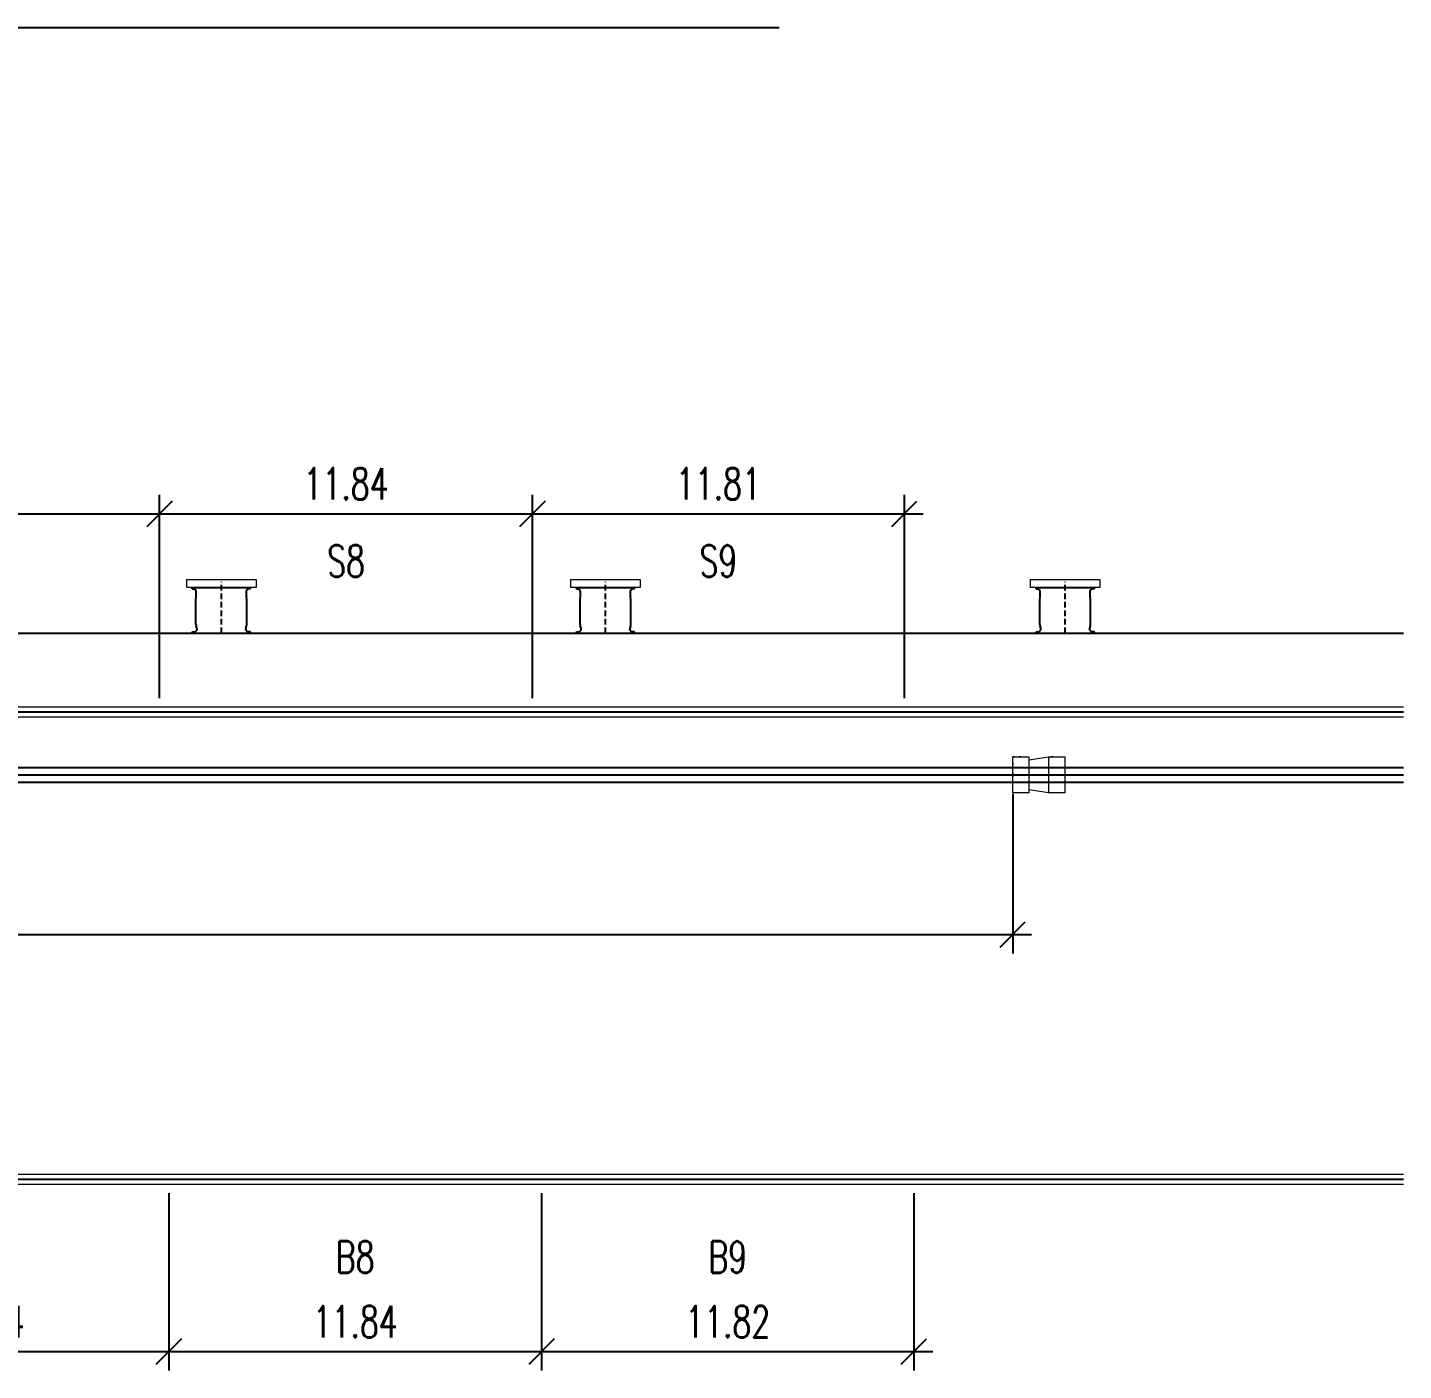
# Model space of a CAD drawing. Header units: millimetres. Extents: x 105795 to 260623, y -660711 to -234400.
# Drawn here: x 215978 to 259675, y -277036 to -234400 of the extents above; entities that cross this region are included whole.
import ezdxf
from ezdxf.enums import TextEntityAlignment as Align

# ---------------------------------------------------------------- set-up
doc = ezdxf.new("R2010")
doc.units = ezdxf.units.MM
doc.header["$LTSCALE"] = 150
doc.header["$MEASUREMENT"] = 0
for name, pattern in [('ACAD_ISO10W100', [18, 12, -3, 0, -3]), ('CENTER2', [1.125, 0.75, -0.125, 0.125, -0.125]), ('HIDDEN', [0.375, 0.25, -0.125])]:
    doc.linetypes.add(name, pattern=pattern)
doc.layers.get('Defpoints').update_dxf_attribs({"color": 255})
for name, color, linetype in [('BAO', 7, 'Continuous'), ('Gochanxe', 6, 'Continuous'), ('KHUAT', 8, 'HIDDEN'), ('PDF5_Geometry', 7, 'Continuous'), ('Ray A100 dc di doi', 1, 'Continuous'), ('Ray A100 hien huu', 6, 'Continuous'), ('Ray A120 hien huu', 6, 'Continuous'), ('T-Dim', 8, 'Continuous'), ('TRUC', 1, 'CENTER2')]:
    doc.layers.add(name, color=color, linetype=linetype)
doc.styles.add('dim', font='romans.shx', dxfattribs={"width": 0.7})
doc.dimstyles.new('Copy(6) of 300', dxfattribs={"dimscale": 5000, "dimtxt": 0.2, "dimasz": 0.16, "dimexe": 0.12, "dimexo": 0.12, "dimgap": 0.09, "dimtad": 1, "dimdec": 0, "dimlfac": 0.001, "dimdsep": 46, "dimtxsty": 'dim', "dimblk": 'OBLIQUE', "dimcen": 0.16, "dimdle": 0.12, "dimclrd": 2, "dimclre": 7, "dimclrt": 4, "dimadec": 0, "dimazin": 0, "dimtfac": 1, "dimtdec": 0, "dimtix": 1, "dimtmove": 0, "dimatfit": 3, "dimfxl": 1, "dimtolj": 1, "dimtzin": 0, "dimarcsym": 0})

# ---------------------------------------------------------------- blocks, each defined once
blk = doc.blocks.new('DEM1450')
at = {"layer": 'BAO', "color": 250}
for p, q in [((-1450904, 656425), (-1450904, 656467)), ((-1450904, 656467), (-1449054, 656467)), ((-1450904, 656425), (-1450846, 656425)), ((-1450774, 656367), (-1450846, 656425)), ((-1450774, 656188), (-1450774, 656367)), ((-1449184, 656367), (-1449112, 656425)), ((-1449184, 656188), (-1449184, 656367)), ((-1449054, 656425), (-1449112, 656425)), ((-1449054, 656425), (-1449054, 656467)), ((-1450786, 655290), (-1450786, 656058)), ((-1450785, 656072), (-1450775, 656174)), ((-1449173, 656072), (-1449183, 656174)), ((-1449172, 655290), (-1449172, 656058)), ((-1450904, 655059), (-1450809, 655059)), ((-1450904, 655017), (-1450904, 655059)), ((-1450751, 655117), (-1450809, 655059)), ((-1450757, 655173), (-1450780, 655249)), ((-1450751, 655117), (-1450751, 655132)), ((-1449207, 655117), (-1449207, 655132)), ((-1449207, 655117), (-1449207, 655132)), ((-1449207, 655117), (-1449149, 655059)), ((-1449201, 655173), (-1449178, 655249)), ((-1449054, 655059), (-1449149, 655059)), ((-1449054, 655017), (-1449054, 655059)), ((-1450904, 655017), (-1449054, 655017))]:
    blk.add_line(p, q, dxfattribs=at)
for centre, start, end in [((-1450641, 656058), 174.0939, 180), ((-1450919, 656188), 354.0939, 0), ((-1449039, 656188), 180, 185.9061), ((-1449317, 656058), 0, 5.9061), ((-1450641, 655290), 180, 196.7898), ((-1450896, 655132), 0, 16.7898), ((-1449062, 655132), 163.2102, 180), ((-1449317, 655290), 343.2102, 0)]:
    blk.add_arc(centre, 145, start, end, dxfattribs=at)
at = {"layer": 'KHUAT', "color": 250, "linetype": 'ACAD_ISO10W100', "ltscale": 0.1}
blk.add_line((-1449979, 655017), (-1449979, 656639), dxfattribs=at)
blk = doc.blocks.new('mnvvmbmnbmnbv')
at = {"layer": 'PDF5_Geometry', "color": 8, "lineweight": 5}
for p, q in [((0, 0), (508, 0)), ((0, -1141), (0, 0)), ((64, 0), (0, 0)), ((0, 0), (64, 0)), ((254, 0), (191, 0)), ((191, 0), (254, 0)), ((318, 0), (381, 0)), ((508, 0), (508, -1141)), ((1207, 0), (508, -107)), ((1144, 0), (1652, 0)), ((1144, -317), (1144, 0)), ((1271, 0), (1207, 0)), ((1652, 0), (1652, -1141)), ((0, -190), (0, -254)), ((1144, -824), (1144, -317)), ((0, -571), (1652, -571)), ((1144, -1141), (1144, -824)), ((0, -1141), (0, -1078)), ((508, -1141), (0, -1141)), ((64, -1141), (0, -1141)), ((254, -1141), (191, -1141)), ((508, -1034), (1207, -1141)), ((1652, -1141), (1144, -1141)), ((1588, -1141), (1525, -1141))]:
    blk.add_line(p, q, dxfattribs=at)
at = {"layer": 'PDF5_Geometry', "color": 8, "lineweight": 0}
blk.add_line((0, -507), (0, -634), dxfattribs=at)
blk = doc.blocks.new('_Oblique')
at = {"color": 0, "linetype": 'ByBlock', "lineweight": -2}
blk.add_line((-0.5, -0.5), (0.5, 0.5), dxfattribs=at)
blk = doc.blocks.new('*D521')
at = {"layer": 'Defpoints', "color": 0, "transparency": 16777216}
for p in [(135544, -258125), (247264, -258125), (247264, -263194)]:
    blk.add_point(p, dxfattribs=at)
at = {"layer": 'T-Dim', "color": 7, "lineweight": -2, "transparency": 16777216}
for p, q in [((135544, -258725), (135544, -263794)), ((247264, -258725), (247264, -263794))]:
    blk.add_line(p, q, dxfattribs=at)
at = {"layer": 'T-Dim', "color": 2, "lineweight": -2, "transparency": 16777216}
blk.add_line((134944, -263194), (247864, -263194), dxfattribs=at)
at = {"layer": 'T-Dim', "color": 2, "lineweight": -2, "transparency": 16777216, "xscale": 800, "yscale": 800, "zscale": 800, "rotation": 180}
blk.add_blockref('_Oblique', (135544, -263194), dxfattribs=at)
at = {"layer": 'T-Dim', "color": 2, "lineweight": -2, "transparency": 16777216, "xscale": 800, "yscale": 800, "zscale": 800}
blk.add_blockref('_Oblique', (247264, -263194), dxfattribs=at)
at = {"layer": 'T-Dim', "color": 4, "transparency": 16777216, "insert": (191404, -261982), "char_height": 1000, "attachment_point": 5, "style": 'dim'}
blk.add_mtext('\\A1;PV l¾p ®Æt ray A100 (sau khi di dêi):112m', dxfattribs=at)
blk = doc.blocks.new('*D529')
at = {"layer": 'Defpoints', "color": 0, "transparency": 16777216}
for p in [(220174, -249837), (208334, -256287), (220174, -256287)]:
    blk.add_point(p, dxfattribs=at)
at = {"layer": 'T-Dim', "color": 7, "lineweight": -2, "transparency": 16777216}
for p, q in [((208334, -255687), (208334, -249237)), ((220174, -255687), (220174, -249237))]:
    blk.add_line(p, q, dxfattribs=at)
at = {"layer": 'T-Dim', "color": 2, "lineweight": -2, "transparency": 16777216}
blk.add_line((207734, -249837), (220774, -249837), dxfattribs=at)
at = {"layer": 'T-Dim', "color": 2, "lineweight": -2, "transparency": 16777216, "xscale": 800, "yscale": 800, "zscale": 800, "rotation": 180}
blk.add_blockref('_Oblique', (208334, -249837), dxfattribs=at)
at = {"layer": 'T-Dim', "color": 2, "lineweight": -2, "transparency": 16777216, "xscale": 800, "yscale": 800, "zscale": 800}
blk.add_blockref('_Oblique', (220174, -249837), dxfattribs=at)
at = {"layer": 'T-Dim', "color": 4, "transparency": 16777216, "insert": (214254, -248887), "char_height": 1000, "attachment_point": 5, "style": 'dim'}
blk.add_mtext('\\A1;11.84', dxfattribs=at)
blk = doc.blocks.new('*D530')
at = {"layer": 'Defpoints', "color": 0, "transparency": 16777216}
for p in [(232014, -249837), (220174, -256287), (232014, -256287)]:
    blk.add_point(p, dxfattribs=at)
at = {"layer": 'T-Dim', "color": 7, "lineweight": -2, "transparency": 16777216}
for p, q in [((220174, -255687), (220174, -249237)), ((232014, -255687), (232014, -249237))]:
    blk.add_line(p, q, dxfattribs=at)
at = {"layer": 'T-Dim', "color": 2, "lineweight": -2, "transparency": 16777216}
blk.add_line((219574, -249837), (232614, -249837), dxfattribs=at)
at = {"layer": 'T-Dim', "color": 2, "lineweight": -2, "transparency": 16777216, "xscale": 800, "yscale": 800, "zscale": 800, "rotation": 180}
blk.add_blockref('_Oblique', (220174, -249837), dxfattribs=at)
at = {"layer": 'T-Dim', "color": 2, "lineweight": -2, "transparency": 16777216, "xscale": 800, "yscale": 800, "zscale": 800}
blk.add_blockref('_Oblique', (232014, -249837), dxfattribs=at)
at = {"layer": 'T-Dim', "color": 4, "transparency": 16777216, "insert": (226094, -248887), "char_height": 1000, "attachment_point": 5, "style": 'dim'}
blk.add_mtext('\\A1;11.84', dxfattribs=at)
blk = doc.blocks.new('*D531')
at = {"layer": 'Defpoints', "color": 0, "transparency": 16777216}
for p in [(243824, -249837), (232014, -256287), (243824, -256287)]:
    blk.add_point(p, dxfattribs=at)
at = {"layer": 'T-Dim', "color": 7, "lineweight": -2, "transparency": 16777216}
for p, q in [((232014, -255687), (232014, -249237)), ((243824, -255687), (243824, -249237))]:
    blk.add_line(p, q, dxfattribs=at)
at = {"layer": 'T-Dim', "color": 2, "lineweight": -2, "transparency": 16777216}
blk.add_line((231414, -249837), (244424, -249837), dxfattribs=at)
at = {"layer": 'T-Dim', "color": 2, "lineweight": -2, "transparency": 16777216, "xscale": 800, "yscale": 800, "zscale": 800, "rotation": 180}
blk.add_blockref('_Oblique', (232014, -249837), dxfattribs=at)
at = {"layer": 'T-Dim', "color": 2, "lineweight": -2, "transparency": 16777216, "xscale": 800, "yscale": 800, "zscale": 800}
blk.add_blockref('_Oblique', (243824, -249837), dxfattribs=at)
at = {"layer": 'T-Dim', "color": 4, "transparency": 16777216, "insert": (237919, -248887), "char_height": 1000, "attachment_point": 5, "style": 'dim'}
blk.add_mtext('\\A1;11.81', dxfattribs=at)
blk = doc.blocks.new('*D538')
at = {"layer": 'Defpoints', "color": 0, "transparency": 16777216}
for p in [(208624, -270804), (220464, -270804), (220464, -276436)]:
    blk.add_point(p, dxfattribs=at)
at = {"layer": 'T-Dim', "color": 7, "lineweight": -2, "transparency": 16777216}
for p, q in [((208624, -271404), (208624, -277036)), ((220464, -271404), (220464, -277036))]:
    blk.add_line(p, q, dxfattribs=at)
at = {"layer": 'T-Dim', "color": 2, "lineweight": -2, "transparency": 16777216}
blk.add_line((208024, -276436), (221064, -276436), dxfattribs=at)
at = {"layer": 'T-Dim', "color": 2, "lineweight": -2, "transparency": 16777216, "xscale": 800, "yscale": 800, "zscale": 800, "rotation": 180}
blk.add_blockref('_Oblique', (208624, -276436), dxfattribs=at)
at = {"layer": 'T-Dim', "color": 2, "lineweight": -2, "transparency": 16777216, "xscale": 800, "yscale": 800, "zscale": 800}
blk.add_blockref('_Oblique', (220464, -276436), dxfattribs=at)
at = {"layer": 'T-Dim', "color": 4, "transparency": 16777216, "insert": (214544, -275486), "char_height": 1000, "attachment_point": 5, "style": 'dim'}
blk.add_mtext('\\A1;11.84', dxfattribs=at)
blk = doc.blocks.new('*D539')
at = {"layer": 'Defpoints', "color": 0, "transparency": 16777216}
for p in [(220464, -270804), (232304, -270804), (232304, -276436)]:
    blk.add_point(p, dxfattribs=at)
at = {"layer": 'T-Dim', "color": 7, "lineweight": -2, "transparency": 16777216}
for p, q in [((220464, -271404), (220464, -277036)), ((232304, -271404), (232304, -277036))]:
    blk.add_line(p, q, dxfattribs=at)
at = {"layer": 'T-Dim', "color": 2, "lineweight": -2, "transparency": 16777216}
blk.add_line((219864, -276436), (232904, -276436), dxfattribs=at)
at = {"layer": 'T-Dim', "color": 2, "lineweight": -2, "transparency": 16777216, "xscale": 800, "yscale": 800, "zscale": 800, "rotation": 180}
blk.add_blockref('_Oblique', (220464, -276436), dxfattribs=at)
at = {"layer": 'T-Dim', "color": 2, "lineweight": -2, "transparency": 16777216, "xscale": 800, "yscale": 800, "zscale": 800}
blk.add_blockref('_Oblique', (232304, -276436), dxfattribs=at)
at = {"layer": 'T-Dim', "color": 4, "transparency": 16777216, "insert": (226384, -275486), "char_height": 1000, "attachment_point": 5, "style": 'dim'}
blk.add_mtext('\\A1;11.84', dxfattribs=at)
blk = doc.blocks.new('*D540')
at = {"layer": 'Defpoints', "color": 0, "transparency": 16777216}
for p in [(232304, -270804), (244124, -270804), (244124, -276436)]:
    blk.add_point(p, dxfattribs=at)
at = {"layer": 'T-Dim', "color": 7, "lineweight": -2, "transparency": 16777216}
for p, q in [((232304, -271404), (232304, -277036)), ((244124, -271404), (244124, -277036))]:
    blk.add_line(p, q, dxfattribs=at)
at = {"layer": 'T-Dim', "color": 2, "lineweight": -2, "transparency": 16777216}
blk.add_line((231704, -276436), (244724, -276436), dxfattribs=at)
at = {"layer": 'T-Dim', "color": 2, "lineweight": -2, "transparency": 16777216, "xscale": 800, "yscale": 800, "zscale": 800, "rotation": 180}
blk.add_blockref('_Oblique', (232304, -276436), dxfattribs=at)
at = {"layer": 'T-Dim', "color": 2, "lineweight": -2, "transparency": 16777216, "xscale": 800, "yscale": 800, "zscale": 800}
blk.add_blockref('_Oblique', (244124, -276436), dxfattribs=at)
at = {"layer": 'T-Dim', "color": 4, "transparency": 16777216, "insert": (238214, -275486), "char_height": 1000, "attachment_point": 5, "style": 'dim'}
blk.add_mtext('\\A1;11.82', dxfattribs=at)

msp = doc.modelspace()

# ---------------------------------------------------------------- linework, layer by layer
at = {"color": 3}
msp.add_line((161124.507, -253624.54), (235524.457, -253624.54), dxfattribs=at)
at = {"layer": 'BAO', "color": 3}
msp.add_line((235544.457, -253624.54), (259675.321, -253624.54), dxfattribs=at)
at = {"layer": 'BAO'}
for p, q in [((106702.398, -257894.54), (259675.321, -257894.54)), ((106702.398, -258354.54), (259675.321, -258354.54))]:
    msp.add_line(p, q, dxfattribs=at)
at = {"layer": 'BAO', "color": 250, "lineweight": 15, "ltscale": 400}
for points in [[(221034.457, -251924.54), (223234.457, -251924.54), (223234.457, -252174.54), (221034.457, -252174.54)], [(233234.457, -251924.54), (235434.457, -251924.54), (235434.457, -252174.54), (233234.457, -252174.54)], [(247834.457, -251924.54), (250034.457, -251924.54), (250034.457, -252174.54), (247834.457, -252174.54)]]:
    msp.add_lwpolyline(points, close=True, dxfattribs=at)
at = {"layer": 'PDF5_Geometry', "lineweight": 5}
for p, q in [((139544.457, -255970.027), (259675.321, -255970.027)), ((139544.457, -256286.984), (259675.321, -256286.984)), ((139544.457, -270803.645), (259675.321, -270803.645)), ((139544.457, -271120.603), (259675.321, -271120.603))]:
    msp.add_line(p, q, dxfattribs=at)
at = {"layer": 'Ray A100 dc di doi'}
msp.add_lwpolyline([(135544.457, -258124.54), (247264.457, -258124.54)], dxfattribs=at)
at = {"layer": 'Ray A100 hien huu', "color": 6}
for points in [[(135564.457, -234400.275), (239844.457, -234400.275)], [(139544.457, -256128.506), (243824.457, -256128.506)], [(139544.457, -270962.124), (244124.457, -270962.124)]]:
    msp.add_lwpolyline(points, dxfattribs=at)
at = {"layer": 'Ray A120 hien huu', "color": 8}
msp.add_lwpolyline([(247264.457, -258124.54), (259675.321, -258124.54)], dxfattribs=at)
at = {"layer": 'T-Dim', "color": 8}
for points in [[(243824.457, -256128.506), (259675.321, -256128.506)], [(244124.457, -270962.124), (259675.321, -270962.124)]]:
    msp.add_lwpolyline(points, dxfattribs=at)

# ---------------------------------------------------------------- block references
at = {"layer": 'Gochanxe', "color": 4}
msp.add_blockref('mnvvmbmnbmnbv', (247264.457, -257554.016), dxfattribs=at)
at = {"layer": 'TRUC', "linetype": 'ByBlock'}
for p in [(1672113.035, -908641.534), (1684313.035, -908641.534), (1698913.035, -908641.534)]:
    msp.add_blockref('DEM1450', p, dxfattribs=at)

# ---------------------------------------------------------------- texts
at = {"color": 3, "extrusion": (0, 0, -1), "style": 'dim', "text_generation_flag": 2, "width": 0.7}
for s, p in [('S8', (-226094.457, -251336.569)), ('S9', (-237919.457, -251336.569)), ('B8', (-226384.457, -273436.228)), ('B9', (-238214.457, -273436.228))]:
    msp.add_text(s, height=1000, dxfattribs=at).set_placement(p, align=Align.MIDDLE_CENTER)

# ---------------------------------------------------------------- dimensions: what is measured, and where the dimension line sits
at = {"layer": 'T-Dim', "color": 4}
for base, p1, p2, picture, middle in [((220174.457, -249836.569), (208334.457, -256286.984), (220174.457, -256286.984), '*D529', (214254.457, -248886.569)), ((232014.457, -249836.569), (220174.457, -256286.984), (232014.457, -256286.984), '*D530', (226094.457, -248886.569)), ((243824.457, -249836.569), (232014.457, -256286.984), (243824.457, -256286.984), '*D531', (237919.457, -248886.569)), ((220464.457, -276436.228), (208624.457, -270803.645), (220464.457, -270803.645), '*D538', (214544.457, -275486.228)), ((232304.457, -276436.228), (220464.457, -270803.645), (232304.457, -270803.645), '*D539', (226384.457, -275486.228)), ((244124.457, -276436.228), (232304.457, -270803.645), (244124.457, -270803.645), '*D540', (238214.457, -275486.228))]:
    dim = msp.add_linear_dim(base=base, p1=p1, p2=p2, dimstyle='Copy(6) of 300', override={"dimdec": 2, "dimtmove": 1}, dxfattribs=at)
    dim.commit()
    dim.dimension.update_dxf_attribs({"geometry": picture, "text_midpoint": middle})
dim = msp.add_linear_dim(base=(247264.457, -263194.361), p1=(135544.457, -258124.54), p2=(247264.457, -258124.54), text='PV l¾p ®Æt ray A100 (sau khi di dêi):<>m', dimstyle='Copy(6) of 300', dxfattribs=at)
dim.commit()
dim.dimension.update_dxf_attribs({"geometry": '*D521', "text_midpoint": (191404.457, -261982.456)})

doc.saveas('drawing.dxf')
